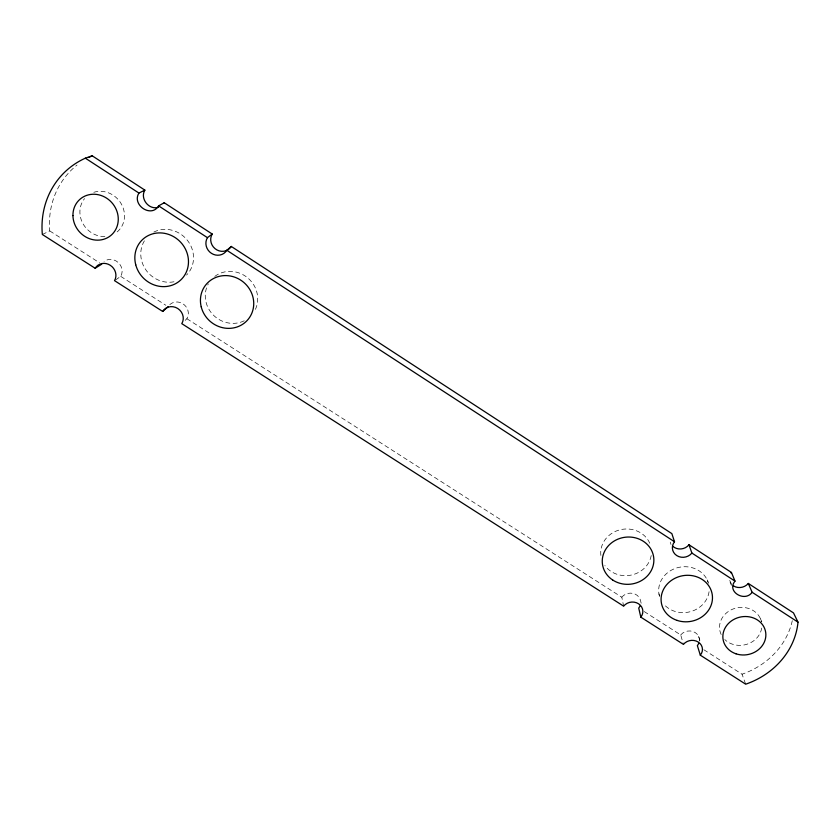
<?xml version="1.0" encoding="UTF-8"?>
<svg xmlns="http://www.w3.org/2000/svg" width="840" height="840" viewBox="0 0 840 840"><rect width="100%" height="100%" fill="white"/><g stroke="black" fill="none" stroke-linecap="round" stroke-linejoin="round"><path stroke-width="0.63" stroke-dasharray="4.2 3.15" d="M185.178 320.376L186.879 318.728A11.172 10.395 40.6 0 0 184.107 304.668A11.172 10.395 40.6 0 0 169.806 304.594M115.563 279.941L120.729 276.381A11.351 10.427 45.1 0 0 118.104 262.416A11.351 10.427 45.1 0 0 104.076 261.461M42.336 234.486L49.76 230.937A83.685 77.27 48.3 0 1 77.028 165.06M49.76 230.937L99.487 262.773M120.729 276.381L165.879 305.288M186.879 318.728L621.81 597.219L623.648 606.165M644.249 611.583L680.715 634.935L683.445 644.396M703.889 649.772L742.046 674.205L745.689 684.191M731.535 584.262L729.351 579.674M760.295 618.376L761.786 621.863M730.075 582.067L731.399 585.365M707.27 579.999L708.456 583.286M670.236 542.136L670.992 544.488M698.607 636.311L700.109 641.057M658.949 593.891L659.547 596.117M641.151 603.204L640.615 600.957A10.469 9.471 -6.3 0 0 632.73 593.345A10.469 9.471 -6.3 0 0 621.81 597.219M761.681 628.078A21.273 18.889 -11.4 0 1 746.823 644.291A21.273 18.889 -11.4 0 1 724.804 639.576M721.161 634.515A21.273 18.889 -11.4 0 1 734.549 608.475A21.273 18.889 -11.4 0 1 761.492 621.904M173.975 281.778A27.342 25.463 46 0 1 145.593 269.483A27.342 25.463 46 0 1 145.425 239.295M153.825 232.082A27.342 25.463 46 0 1 187.709 240.734A27.342 25.463 46 0 1 186.543 275.079M651.21 555.566A25.442 23.3 -7.7 0 1 631.397 575.043A25.442 23.3 -7.7 0 1 604.884 565.572M600.873 555.44A25.442 23.3 -7.7 0 1 620.844 529.61A25.442 23.3 -7.7 0 1 650.339 544.708M244.22 320.796A26.87 25.347 40.7 0 1 213.119 314.853A26.87 25.347 40.7 0 1 208.309 283.889M214.798 276.392A26.87 25.347 40.7 0 1 248.619 278.691A26.87 25.347 40.7 0 1 253.953 312.06M104.895 236.502A23.404 21.473 49.6 0 1 82.803 223.367A23.404 21.473 49.6 0 1 84.567 198.587M93.807 192.308A23.404 21.473 49.6 0 1 121.338 203.963A23.404 21.473 49.6 0 1 116.487 232.449M680.715 634.935A10.416 9.282 -8.5 0 1 692.905 631.491A10.416 9.282 -8.5 0 1 699.363 641.057M792.288 620.687A76.724 68.597 -10.8 0 1 742.046 674.205M709.075 591.727A25.379 22.89 -9.9 0 1 690.806 611.562A25.379 22.89 -9.9 0 1 664.157 604.579M659.474 596.222A25.379 22.89 -9.9 0 1 677.103 567.808A25.379 22.89 -9.9 0 1 708.173 582.225"/><path stroke-width="1.26" d="M733.425 585.869C738.119 588.893 744.786 587.696 748.303 583.453L793.506 612.917L798 622.135A77.91 69.489 -10.7 0 1 745.689 684.191L700.329 655.19A10.574 9.397 -8.3 0 0 698.229 642.044A10.574 9.397 -8.3 0 0 683.445 644.396L640.815 617.148A10.637 9.597 -6.2 0 0 638.505 603.75A10.637 9.597 -6.2 0 0 623.648 606.165L181.786 323.652A11.361 10.553 40.3 0 0 177.755 308.5A11.361 10.553 40.3 0 0 162.677 311.441L114.523 280.644A11.54 10.584 44.8 0 0 110.229 265.262A11.54 10.584 44.8 0 0 95.162 268.264L42.336 234.486A85.082 78.445 48 0 1 85.355 158.172L92.211 155.809L144.879 190.134L138.936 193.064C131.502 204.845 151.274 218.369 158.613 205.874L164.22 202.745L212.226 234.035A11.413 10.773 47.5 0 0 214.935 248.566A11.413 10.773 47.5 0 0 229.499 248.619M144.879 190.134C139.671 198.566 149.079 210.504 158.456 207.197M163.853 203.333L164.22 202.745M731.042 572.975L731.441 572.46L688.968 544.772A10.71 9.776 -11.6 0 1 672.662 546.168M731.441 572.46L735 581.123C726.201 591.707 745.028 602.606 752.125 592.274L748.303 583.453M162.677 311.441L168.084 306.695M158.613 205.874L207.438 237.657A11.603 10.941 47 0 0 211.428 253.323A11.603 10.941 47 0 0 226.821 250.278L231.284 246.456L671.853 533.62L674.51 541.737A10.878 9.902 -11.5 0 0 676.725 555.555A10.878 9.902 -11.5 0 0 691.887 553.056L735 581.123M207.438 237.657L212.226 234.035M95.162 268.264L101.692 264.191M85.355 158.172L138.936 193.064M226.821 250.278L674.51 541.737M752.125 592.274L798 622.135M688.968 544.772L691.887 553.056M700.329 655.19L697.347 645.582A10.416 9.282 -8.5 0 0 698.681 643.429M640.815 617.148L638.715 608.045A10.469 9.471 -6.3 0 0 640.028 605.85M88.757 157.469A83.685 77.27 48.3 0 1 92.211 155.809M231.284 246.456A11.413 10.773 47.5 0 1 230.15 247.958M736.019 653.814A21.599 19.142 -11.2 0 0 765.702 632.468A21.599 19.142 -11.2 0 0 731.356 620.981A21.599 19.142 -11.2 0 0 736.019 653.814M135.744 264.779A27.794 25.841 45.7 0 0 180.59 280.119A27.794 25.841 45.7 0 0 168.641 234.402A27.794 25.841 45.7 0 0 135.744 264.779M612.759 580.051A25.841 23.614 -7.5 0 0 653.709 562.758A25.841 23.614 -7.5 0 0 617.726 539.227A25.841 23.614 -7.5 0 0 612.759 580.051M201.222 306.863A27.311 25.725 40.3 0 0 245.616 322.004A27.311 25.725 40.3 0 0 234.423 277.074A27.311 25.725 40.3 0 0 201.222 306.863M72.933 215.576A23.804 21.809 49.3 0 0 107.247 237.857A23.804 21.809 49.3 0 0 106.627 198.166A23.804 21.809 49.3 0 0 72.933 215.576M677.103 620.403A25.767 23.184 -9.7 0 0 712.236 594.562A25.767 23.184 -9.7 0 0 671.002 580.702A25.767 23.184 -9.7 0 0 677.103 620.403"/></g></svg>
